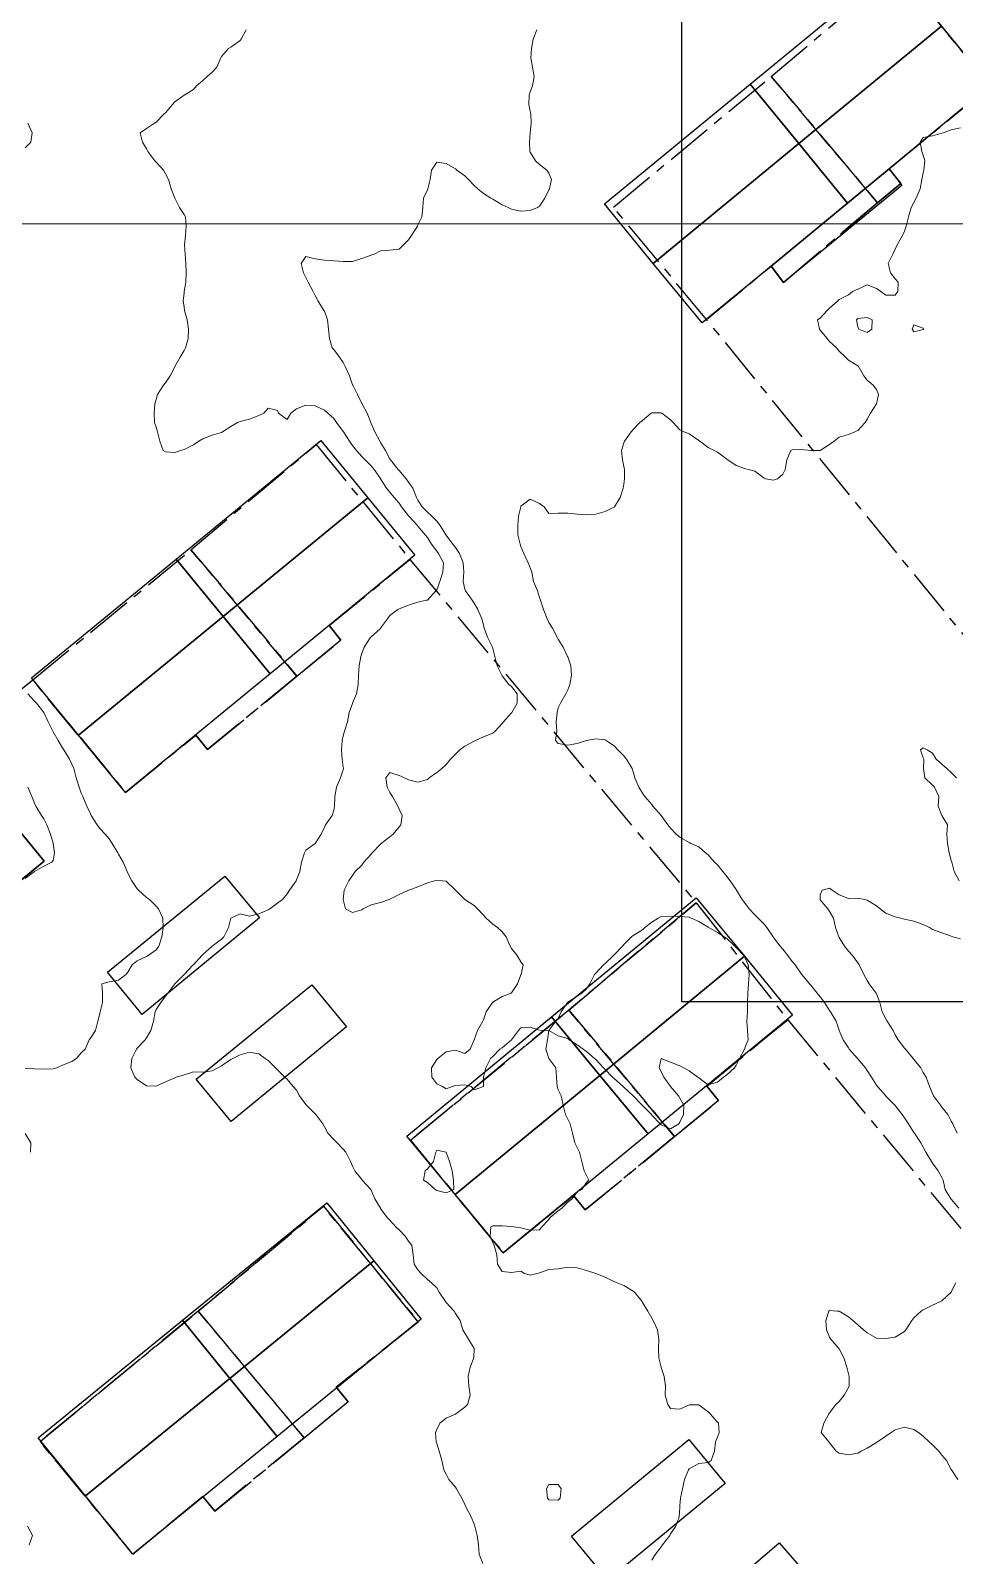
# Model space of a CAD drawing. Header units: centimetres. Extents: x 0 to 642158, y -847 to 649707.
# Drawn here: x 616796 to 616845.4, y 620716.2 to 620797.7 of the extents above; entities that cross this region are included whole.
import ezdxf

# ---------------------------------------------------------------- set-up
doc = ezdxf.new("R2010")
doc.units = ezdxf.units.CM
doc.header["$MEASUREMENT"] = 0
doc.linetypes.add('CENTERX2', pattern=[4, 2.5, -0.5, 0.5, -0.5])
doc.layers.add('MEV_grille', color=254, linetype='Continuous', lineweight=9)
doc.layers.add('WAL_topographie 0.5', color=253, linetype='Continuous', lineweight=20)
doc.layers.add('SPW_batiments', color=7, linetype='Continuous')
doc.layers.add('SPW_parcellaire cadastral', color=7, linetype='CENTERX2', lineweight=25, true_color=0xff0542)
picture_1 = doc.add_image_def('image2.png', size_in_pixel=(6614, 11023))

# ---------------------------------------------------------------- blocks, each defined once
blk = doc.blocks.new('*U114')
at = {"layer": 'MEV_grille', "transparency": 33554687}
blk.add_lwpolyline([(-1338.461, 0), (1338.461, 0)], dxfattribs=at)
blk = doc.blocks.new('*U115')
at = {"layer": 'MEV_grille', "color": 0, "linetype": 'ByBlock', "lineweight": -2, "transparency": 16777216}
blk.add_blockref('*U114', (0, -1600), dxfattribs=at)

msp = doc.modelspace()

# ---------------------------------------------------------------- linework, layer by layer
at = {"layer": 'SPW_batiments'}
for points in [[(616844.725, 620797.949), (616837.103, 620791.671), (616834.498, 620794.849), (616842.116, 620801.125), (616844.725, 620797.949)], [(616847.334, 620794.776), (616841.936, 620790.323), (616839.711, 620788.488), (616837.103, 620791.671), (616844.725, 620797.949), (616847.334, 620794.776)], [(616837.103, 620791.671), (616829.323, 620785.262), (616826.718, 620788.44), (616834.498, 620794.849), (616837.103, 620791.671)], [(616839.711, 620788.488), (616835.624, 620785.117), (616831.935, 620782.074), (616829.323, 620785.262), (616837.103, 620791.671), (616839.711, 620788.488)], [(616842.601, 620789.425), (616836.285, 620784.242), (616835.624, 620785.117), (616839.711, 620788.488), (616841.936, 620790.323), (616842.601, 620789.425)], [(616814.066, 620772.728), (616806.332, 620766.384), (616803.819, 620769.445), (616811.553, 620775.789), (616814.066, 620772.728)], [(616816.587, 620769.655), (616808.854, 620763.313), (616806.332, 620766.384), (616814.066, 620772.728), (616816.587, 620769.655)], [(616806.332, 620766.384), (616798.6, 620760.042), (616796.088, 620763.103), (616803.819, 620769.445), (616806.332, 620766.384)], [(616808.854, 620763.313), (616801.122, 620756.971), (616798.6, 620760.042), (616806.332, 620766.384), (616808.854, 620763.313)], [(616796.772, 620753.303), (616789.189, 620747.083), (616786.64, 620750.18), (616794.231, 620756.41), (616796.772, 620753.303)], [(616808.272, 620750.272), (616802.007, 620745.104), (616800.157, 620747.371), (616806.422, 620752.505), (616808.272, 620750.272)], [(616834.193, 620748.213), (616826.464, 620741.847), (616823.888, 620744.973), (616831.622, 620751.341), (616834.193, 620748.213)], [(616836.773, 620745.075), (616829.043, 620738.718), (616826.464, 620741.847), (616834.193, 620748.213), (616836.773, 620745.075)], [(616812.923, 620744.439), (616806.758, 620739.389), (616804.89, 620741.654), (616811.073, 620746.689), (616812.923, 620744.439)], [(616826.464, 620741.847), (616818.734, 620735.48), (616816.158, 620738.606), (616823.888, 620744.973), (616826.464, 620741.847)], [(616829.043, 620738.718), (616821.308, 620732.356), (616818.734, 620735.48), (616826.464, 620741.847), (616829.043, 620738.718)], [(616814.398, 620731.924), (616806.691, 620725.646), (616804.158, 620728.755), (616811.874, 620735.039), (616814.398, 620731.924)], [(616816.925, 620728.806), (616809.226, 620722.537), (616806.691, 620725.646), (616814.398, 620731.924), (616816.925, 620728.806)], [(616806.691, 620725.646), (616798.976, 620719.363), (616796.443, 620722.471), (616804.158, 620728.755), (616806.691, 620725.646)], [(616809.226, 620722.537), (616801.51, 620716.254), (616798.976, 620719.363), (616806.691, 620725.646), (616809.226, 620722.537)], [(616833.16, 620720.025), (616826.893, 620714.857), (616824.96, 620717.207), (616831.225, 620722.375), (616833.16, 620720.025)], [(616838.06, 620714.543), (616831.777, 620709.158), (616829.777, 620711.475), (616836.06, 620716.858), (616838.06, 620714.543)]]:
    msp.add_lwpolyline(points, dxfattribs=at)
at = {"layer": 'SPW_parcellaire cadastral'}
for points in [[(616847.389, 620763.587), (616832.167, 620782.265), (616835.621, 620785.114), (616836.285, 620784.241), (616841.306, 620788.507), (616842.554, 620789.536), (616841.936, 620790.322), (616847.332, 620794.774), (616842.299, 620800.893)], [(616841.306, 620788.507), (616835.63, 620795.256), (616842.299, 620800.893), (616847.332, 620794.774), (616841.936, 620790.322), (616842.554, 620789.536), (616841.306, 620788.507)], [(616841.306, 620788.507), (616836.285, 620784.241), (616835.621, 620785.114), (616832.167, 620782.265), (616827.194, 620788.274), (616835.63, 620795.256), (616841.306, 620788.507)], [(616810.277, 620763.187), (616804.619, 620769.952), (616811.303, 620775.571), (616816.32, 620769.438), (616811.997, 620765.892), (616812.632, 620765.119), (616810.277, 620763.187)], [(616810.277, 620763.187), (616805.506, 620759.273), (616804.871, 620760.046), (616801.122, 620756.97), (616796.164, 620762.992), (616804.619, 620769.952), (616810.277, 620763.187)], [(616792.45, 620749.757), (616796.772, 620753.302), (616791.755, 620759.436), (616796.164, 620762.992), (616801.122, 620756.97), (616804.871, 620760.046), (616805.506, 620759.273), (616810.277, 620763.187), (616812.632, 620765.119), (616811.997, 620765.892), (616816.32, 620769.438), (616831.619, 620751.075)], [(616785.005, 620753.896), (616791.755, 620759.436), (616796.772, 620753.302), (616792.45, 620749.757), (616793.084, 620748.983), (616790.729, 620747.052), (616785.005, 620753.896)], [(616831.619, 620751.075), (616824.806, 620745.337), (616816.351, 620738.378), (616821.308, 620732.356), (616825.058, 620735.432), (616825.692, 620734.658), (616830.464, 620738.573), (616832.818, 620740.504), (616832.184, 620741.277), (616836.507, 620744.823), (616860.977, 620715.277)], [(616831.619, 620751.075), (616836.507, 620744.823), (616832.184, 620741.277), (616832.818, 620740.504), (616830.464, 620738.573), (616824.806, 620745.337), (616831.619, 620751.075)], [(616830.464, 620738.573), (616825.692, 620734.658), (616825.058, 620735.432), (616821.308, 620732.356), (616816.351, 620738.378), (616824.806, 620745.337), (616830.464, 620738.573)], [(616810.666, 620722.471), (616813.02, 620724.402), (616812.386, 620725.175), (616816.766, 620728.675), (616811.692, 620734.854), (616805.008, 620729.235), (616796.553, 620722.276), (616801.51, 620716.253), (616805.26, 620719.33), (616805.894, 620718.556), (616810.666, 620722.471)], [(616810.666, 620722.471), (616805.008, 620729.235), (616811.692, 620734.854), (616816.766, 620728.675), (616812.386, 620725.175), (616813.02, 620724.402), (616810.666, 620722.471)], [(616810.666, 620722.471), (616805.894, 620718.556), (616805.26, 620719.33), (616801.51, 620716.253), (616796.553, 620722.276), (616805.008, 620729.235), (616810.666, 620722.471)]]:
    msp.add_lwpolyline(points, dxfattribs=at)
at = {"layer": 'WAL_topographie 0.5'}
for points in [[(616807.561, 620797.75), (616807.298, 620797.25), (616807.25, 620797.17), (616806.75, 620796.817), (616806.617, 620796.75), (616806.25, 620796.327), (616806.217, 620796.25), (616806, 620795.75), (616805.75, 620795.482), (616805.479, 620795.25), (616805.25, 620795.046), (616804.917, 620794.75), (616804.75, 620794.559), (616804.25, 620794.25), (616804.25, 620794.25), (616803.75, 620793.893), (616803.629, 620793.75), (616803.25, 620793.319), (616803.187, 620793.25), (616802.75, 620792.813), (616802.667, 620792.75), (616802.25, 620792.48), (616801.91, 620792.25), (616802.031, 620791.75), (616802.25, 620791.393), (616802.312, 620791.25), (616802.691, 620790.75), (616802.75, 620790.675), (616803.157, 620790.25), (616803.25, 620790.047), (616803.417, 620789.75), (616803.565, 620789.25), (616803.75, 620788.75), (616803.75, 620788.75), (616804, 620788.25), (616804.25, 620787.879), (616804.317, 620787.75), (616804.362, 620787.25), (616804.326, 620786.75), (616804.27, 620786.25), (616804.3, 620785.75), (616804.346, 620785.25), (616804.361, 620784.75), (616804.342, 620784.25), (616804.256, 620783.75), (616804.25, 620783.694), (616804.193, 620783.25), (616804.25, 620782.942), (616804.279, 620782.75), (616804.414, 620782.25), (616804.492, 620781.75), (616804.473, 620781.25), (616804.332, 620780.75), (616804.25, 620780.603), (616804.039, 620780.25), (616803.757, 620779.75), (616803.75, 620779.736), (616803.5, 620779.25), (616803.25, 620778.867), (616803.157, 620778.75), (616802.833, 620778.25), (616802.75, 620777.984), (616802.693, 620777.75), (616802.645, 620777.25), (616802.662, 620776.75), (616802.75, 620776.5), (616802.825, 620776.25), (616802.955, 620775.75), (616803.125, 620775.25), (616803.25, 620775.184), (616803.75, 620775.147), (616804.083, 620775.25), (616804.25, 620775.307), (616804.75, 620775.556), (616805.042, 620775.75), (616805.25, 620775.886), (616805.75, 620776.071), (616806.25, 620776.222), (616806.297, 620776.25), (616806.75, 620776.54), (616807.112, 620776.75), (616807.25, 620776.812), (616807.75, 620776.938), (616808.25, 620777.131), (616808.52, 620777.25), (616808.75, 620777.524), (616809.25, 620777.393), (616809.303, 620777.25), (616809.75, 620776.923), (616809.957, 620777.25), (616810.25, 620777.481), (616810.75, 620777.685), (616811.25, 620777.648), (616811.75, 620777.414), (616811.933, 620777.25), (616812.25, 620776.969), (616812.388, 620776.75), (616812.75, 620776.274), (616812.764, 620776.25), (616813.096, 620775.75), (616813.25, 620775.519), (616813.46, 620775.25), (616813.75, 620774.935), (616813.925, 620774.75), (616814.25, 620774.445), (616814.402, 620774.25), (616814.75, 620773.758), (616814.755, 620773.75), (616815.061, 620773.25), (616815.25, 620773.032), (616815.473, 620772.75), (616815.75, 620772.45), (616815.875, 620772.25), (616816.25, 620771.756), (616816.254, 620771.75), (616816.717, 620771.25), (616816.75, 620771.213), (616817.138, 620770.75), (616817.25, 620770.604), (616817.465, 620770.25), (616817.75, 620769.867), (616817.839, 620769.75), (616818.111, 620769.25), (616818.08, 620768.75), (616817.919, 620768.25), (616817.75, 620767.806), (616817.708, 620767.75), (616817.25, 620767.26), (616817.202, 620767.25), (616816.75, 620767.143), (616816.25, 620766.984), (616815.75, 620766.797), (616815.68, 620766.75), (616815.25, 620766.435), (616815.112, 620766.25), (616814.754, 620765.75), (616814.75, 620765.745), (616814.25, 620765.303), (616814.188, 620765.25), (616813.881, 620764.75), (616813.75, 620764.405), (616813.698, 620764.25), (616813.615, 620763.75), (616813.578, 620763.25), (616813.553, 620762.75), (616813.459, 620762.25), (616813.258, 620761.75), (616813.25, 620761.723), (616813.071, 620761.25), (616812.98, 620760.75), (616812.815, 620760.25), (616812.75, 620759.994), (616812.699, 620759.75), (616812.662, 620759.25), (616812.699, 620758.75), (616812.75, 620758.327), (616812.765, 620758.25), (616812.75, 620758.191), (616812.603, 620757.75), (616812.39, 620757.25), (616812.302, 620756.75), (616812.286, 620756.25), (616812.25, 620756.028), (616812.157, 620755.75), (616811.806, 620755.25), (616811.75, 620755.117), (616811.567, 620754.75), (616811.25, 620754.25), (616811.25, 620754.25), (616810.75, 620753.897), (616810.686, 620753.75), (616810.517, 620753.25), (616810.428, 620752.75), (616810.25, 620752.306), (616810.231, 620752.25), (616809.875, 620751.75), (616809.75, 620751.563), (616809.514, 620751.25), (616809.25, 620751.047), (616808.839, 620750.75), (616808.75, 620750.707), (616808.25, 620750.493), (616807.75, 620750.358), (616807.25, 620750.492), (616806.75, 620750.25), (616806.75, 620750.25), (616806.631, 620749.75), (616806.367, 620749.25), (616806.25, 620749.134), (616805.75, 620748.75), (616805.75, 620748.75), (616805.25, 620748.306), (616805.201, 620748.25), (616804.75, 620747.766), (616804.739, 620747.75), (616804.25, 620747.25), (616804.25, 620747.25), (616803.75, 620746.75), (616803.75, 620746.75), (616803.386, 620746.25), (616803.25, 620746.088), (616803.002, 620745.75), (616802.75, 620745.364), (616802.698, 620745.25), (616802.616, 620744.75), (616802.481, 620744.25), (616802.25, 620743.853), (616802.178, 620743.75), (616801.75, 620743.306), (616801.707, 620743.25), (616801.463, 620742.75), (616801.399, 620742.25), (616801.62, 620741.75), (616801.75, 620741.62), (616802.25, 620741.281), (616802.75, 620741.266), (616803.25, 620741.5), (616803.75, 620741.708), (616803.821, 620741.75), (616804.25, 620741.875), (616804.75, 620742.036), (616805.25, 620742.014), (616805.75, 620742.083), (616806.057, 620742.25), (616806.25, 620742.354), (616806.75, 620742.699), (616806.856, 620742.75), (616807.25, 620742.941), (616807.75, 620743.089), (616808.25, 620743), (616808.58, 620742.75), (616808.75, 620742.649), (616809.144, 620742.25), (616809.25, 620742.153), (616809.637, 620741.75), (616809.75, 620741.637), (616810.088, 620741.25), (616810.25, 620741.052), (616810.415, 620740.75), (616810.75, 620740.295), (616810.783, 620740.25), (616811.25, 620739.786), (616811.287, 620739.75), (616811.656, 620739.25), (616811.75, 620739.098), (616811.926, 620738.75), (616812.25, 620738.415), (616812.429, 620738.25), (616812.75, 620737.91), (616812.887, 620737.75), (616813.145, 620737.25), (616813.25, 620736.996), (616813.37, 620736.75), (616813.75, 620736.272), (616813.772, 620736.25), (616814.221, 620735.75), (616814.25, 620735.706), (616814.447, 620735.25), (616814.74, 620734.75), (616814.75, 620734.734), (616815.11, 620734.25), (616815.25, 620734.103), (616815.574, 620733.75), (616815.75, 620733.589), (616816.065, 620733.25), (616816.25, 620732.982), (616816.42, 620732.75), (616816.5, 620732.25), (616816.546, 620731.75), (616816.75, 620731.46), (616816.925, 620731.25), (616817.25, 620730.93), (616817.474, 620730.75), (616817.75, 620730.49), (616817.886, 620730.25), (616818.214, 620729.75), (616818.25, 620729.712), (616818.679, 620729.25), (616818.75, 620729.123), (616818.997, 620728.75), (616819.154, 620728.25), (616819.25, 620728.061), (616819.442, 620727.75), (616819.75, 620727.25), (616819.75, 620727.25), (616819.75, 620727.249), (616819.74, 620726.75), (616819.541, 620726.25), (616819.439, 620725.75), (616819.468, 620725.25), (616819.546, 620724.75), (616819.393, 620724.25), (616819.25, 620724.111), (616818.769, 620723.75), (616818.75, 620723.741), (616818.25, 620723.517), (616817.921, 620723.25), (616817.75, 620722.917), (616817.689, 620722.75), (616817.725, 620722.25), (616817.75, 620722.171), (616817.879, 620721.75), (616818.016, 620721.25), (616818.138, 620720.75), (616818.25, 620720.533), (616818.402, 620720.25), (616818.75, 620719.826), (616818.811, 620719.75), (616819.095, 620719.25), (616819.25, 620718.896), (616819.324, 620718.75), (616819.583, 620718.25), (616819.75, 620717.85), (616819.788, 620717.75), (616819.92, 620717.25), (616819.991, 620716.75), (616820.024, 620716.25), (616820.215, 620715.75)], [(616823.103, 620797.75), (616822.903, 620797.25), (616822.814, 620796.75), (616822.788, 620796.25), (616822.861, 620795.75), (616822.954, 620795.25), (616822.875, 620794.75), (616822.75, 620794.425), (616822.699, 620794.25), (616822.675, 620793.75), (616822.75, 620793.4), (616822.787, 620793.25), (616822.807, 620792.75), (616822.75, 620792.25), (616822.75, 620792.25), (616822.706, 620791.75), (616822.728, 620791.25), (616822.75, 620791.202), (616823.038, 620790.75), (616823.25, 620790.544), (616823.635, 620790.25), (616823.75, 620790.083), (616823.878, 620789.75), (616823.77, 620789.25), (616823.75, 620789.197), (616823.52, 620788.75), (616823.25, 620788.315), (616823.135, 620788.25), (616822.75, 620788.083), (616822.25, 620788.058), (616821.75, 620788.158), (616821.567, 620788.25), (616821.25, 620788.392), (616820.75, 620788.687), (616820.646, 620788.75), (616820.25, 620789), (616819.941, 620789.25), (616819.75, 620789.431), (616819.447, 620789.75), (616819.25, 620789.935), (616818.825, 620790.25), (616818.75, 620790.309), (616818.25, 620790.596), (616817.75, 620790.679), (616817.477, 620790.25), (616817.393, 620789.75), (616817.275, 620789.25), (616817.25, 620789.194), (616817.04, 620788.75), (616817.012, 620788.25), (616816.957, 620787.75), (616816.75, 620787.321), (616816.718, 620787.25), (616816.405, 620786.75), (616816.25, 620786.513), (616815.972, 620786.25), (616815.75, 620786.028), (616815.25, 620785.967), (616814.75, 620785.937), (616814.404, 620785.75), (616814.25, 620785.696), (616813.75, 620785.519), (616813.25, 620785.367), (616812.75, 620785.369), (616812.25, 620785.393), (616811.75, 620785.426), (616811.25, 620785.5), (616810.75, 620785.636), (616810.5, 620785.25), (616810.639, 620784.75), (616810.75, 620784.5), (616810.888, 620784.25), (616811.151, 620783.75), (616811.25, 620783.55), (616811.412, 620783.25), (616811.727, 620782.75), (616811.75, 620782.698), (616811.909, 620782.25), (616811.969, 620781.75), (616812.015, 620781.25), (616812.162, 620780.75), (616812.25, 620780.65), (616812.553, 620780.25), (616812.75, 620779.967), (616812.86, 620779.75), (616813.093, 620779.25), (616813.25, 620778.774), (616813.26, 620778.75), (616813.514, 620778.25), (616813.75, 620777.774), (616813.764, 620777.75), (616814.028, 620777.25), (616814.232, 620776.75), (616814.25, 620776.704), (616814.449, 620776.25), (616814.707, 620775.75), (616814.75, 620775.682), (616815.012, 620775.25), (616815.25, 620774.805), (616815.286, 620774.75), (616815.699, 620774.25), (616815.75, 620774.186), (616816.12, 620773.75), (616816.25, 620773.56), (616816.467, 620773.25), (616816.678, 620772.75), (616816.75, 620772.602), (616816.971, 620772.25), (616817.25, 620771.958), (616817.487, 620771.75), (616817.75, 620771.482), (616817.935, 620771.25), (616818.231, 620770.75), (616818.25, 620770.723), (616818.617, 620770.25), (616818.75, 620770.071), (616818.973, 620769.75), (616819.158, 620769.25), (616819.2, 620768.75), (616819.159, 620768.25), (616819.25, 620767.852), (616819.289, 620767.75), (616819.653, 620767.25), (616819.75, 620767.089), (616819.943, 620766.75), (616820.168, 620766.25), (616820.25, 620765.933), (616820.291, 620765.75), (616820.477, 620765.25), (616820.732, 620764.75), (616820.75, 620764.679), (616820.853, 620764.25), (616820.989, 620763.75), (616821.224, 620763.25), (616821.25, 620763.202), (616821.612, 620762.75), (616821.75, 620762.633), (616822.048, 620762.25), (616822.048, 620761.75), (616821.76, 620761.25), (616821.75, 620761.24), (616821.317, 620760.75), (616821.25, 620760.654), (616820.869, 620760.25), (616820.75, 620760.149), (616820.25, 620759.941), (616819.826, 620759.75), (616819.75, 620759.72), (616819.25, 620759.452), (616818.983, 620759.25), (616818.75, 620759.017), (616818.483, 620758.75), (616818.25, 620758.472), (616818.021, 620758.25), (616817.75, 620758.043), (616817.341, 620757.75), (616817.25, 620757.672), (616816.75, 620757.523), (616816.25, 620757.655), (616816.036, 620757.75), (616815.75, 620757.886), (616815.25, 620758.04), (616815.039, 620757.75), (616815.103, 620757.25), (616815.25, 620756.969), (616815.384, 620756.75), (616815.675, 620756.25), (616815.75, 620756.079), (616815.905, 620755.75), (616815.829, 620755.25), (616815.75, 620755.132), (616815.419, 620754.75), (616815.25, 620754.596), (616814.788, 620754.25), (616814.75, 620754.208), (616814.305, 620753.75), (616814.25, 620753.678), (616813.86, 620753.25), (616813.75, 620753.094), (616813.388, 620752.75), (616813.25, 620752.536), (616813.056, 620752.25), (616812.804, 620751.75), (616812.75, 620751.25), (616812.875, 620750.75), (616813.25, 620750.558), (616813.75, 620750.692), (616813.825, 620750.75), (616814.25, 620750.966), (616814.75, 620751.09), (616815.215, 620751.25), (616815.25, 620751.265), (616815.75, 620751.524), (616816.25, 620751.744), (616816.264, 620751.75), (616816.75, 620751.931), (616817.25, 620752.137), (616817.636, 620752.25), (616817.75, 620752.274), (616818.062, 620752.25), (616818.25, 620752.223), (616818.75, 620751.75), (616818.75, 620751.75), (616819.25, 620751.257), (616819.26, 620751.25), (616819.75, 620750.934), (616819.931, 620750.75), (616820.25, 620750.414), (616820.397, 620750.25), (616820.75, 620749.924), (616821.004, 620749.75), (616821.25, 620749.515), (616821.471, 620749.25), (616821.669, 620748.75), (616821.75, 620748.628), (616822.054, 620748.25), (616822.25, 620747.927), (616822.362, 620747.75), (616822.265, 620747.25), (616822.25, 620747.221), (616822.064, 620746.75), (616821.75, 620746.268), (616821.722, 620746.25), (616821.25, 620746.073), (616820.75, 620745.763), (616820.738, 620745.75), (616820.401, 620745.25), (616820.25, 620744.818), (616820.209, 620744.75), (616819.936, 620744.25), (616819.75, 620743.75), (616819.75, 620743.75), (616819.531, 620743.25), (616819.25, 620743.025), (616818.75, 620743.189), (616818.25, 620743.104), (616817.803, 620742.75), (616817.75, 620742.694), (616817.479, 620742.25), (616817.485, 620741.75), (616817.75, 620741.393), (616818.068, 620741.25), (616818.25, 620741.132), (616818.583, 620741.25), (616818.75, 620741.303), (616819.25, 620741.35), (616819.583, 620741.25), (616819.75, 620741.083), (616820.25, 620741.25), (616820.25, 620741.75), (616820.25, 620741.75), (616820.369, 620742.25), (616820.631, 620742.75), (616820.75, 620742.854), (616821.13, 620743.25), (616821.25, 620743.318), (616821.75, 620743.75), (616821.75, 620743.75), (616822.13, 620744.25), (616822.25, 620744.391), (616822.75, 620744.429), (616823.25, 620744.269), (616823.75, 620744.25), (616824.111, 620744.75), (616824.25, 620744.889), (616824.405, 620745.25), (616824.738, 620745.75), (616824.75, 620745.762), (616825.25, 620746.076), (616825.509, 620746.25), (616825.75, 620746.483), (616825.928, 620746.75), (616826.175, 620747.25), (616826.25, 620747.317), (616826.656, 620747.75), (616826.75, 620747.827), (616827.19, 620748.25), (616827.25, 620748.315), (616827.679, 620748.75), (616827.75, 620748.838), (616828.155, 620749.25), (616828.25, 620749.323), (616828.75, 620749.621), (616828.871, 620749.75), (616829.25, 620750.033), (616829.59, 620750.25), (616829.75, 620750.335), (616830.25, 620750.367), (616830.75, 620750.338), (616831.25, 620750.31), (616831.357, 620750.25), (616831.75, 620750.073), (616832.25, 620749.778), (616832.285, 620749.75), (616832.75, 620749.495), (616833.121, 620749.25), (616833.25, 620749.172), (616833.687, 620748.75), (616833.75, 620748.691), (616834.163, 620748.25), (616834.25, 620748.083), (616834.397, 620747.75), (616834.441, 620747.25), (616834.417, 620746.75), (616834.382, 620746.25), (616834.367, 620745.75), (616834.354, 620745.25), (616834.322, 620744.75), (616834.355, 620744.25), (616834.4, 620743.75), (616834.25, 620743.417), (616834.202, 620743.25), (616833.94, 620742.75), (616833.75, 620742.387), (616833.662, 620742.25), (616833.25, 620741.872), (616833.07, 620741.75), (616832.75, 620741.492), (616832.25, 620741.344), (616831.75, 620741.712), (616831.7, 620741.75), (616831.25, 620742.096), (616830.964, 620742.25), (616830.75, 620742.35), (616830.25, 620742.55), (616829.75, 620742.75), (616829.639, 620742.25), (616829.75, 620742.05), (616829.886, 620741.75), (616830.25, 620741.25), (616830.25, 620741.25), (616830.667, 620740.75), (616830.75, 620740.625), (616830.964, 620740.25), (616830.932, 620739.75), (616830.75, 620739.35), (616830.692, 620739.25), (616830.25, 620738.983), (616829.75, 620739.196), (616829.693, 620739.25), (616829.25, 620739.72), (616829.222, 620739.75), (616828.75, 620740.236), (616828.734, 620740.25), (616828.25, 620740.75), (616828.25, 620740.75), (616827.75, 620741.217), (616827.708, 620741.25), (616827.25, 620741.657), (616827.146, 620741.75), (616826.75, 620742.163), (616826.667, 620742.25), (616826.25, 620742.704), (616826.191, 620742.75), (616825.75, 620743.125), (616825.571, 620743.25), (616825.25, 620743.487), (616824.833, 620743.75), (616824.75, 620743.817), (616824.25, 620743.964), (616823.75, 620744.249), (616823.667, 620743.75), (616823.583, 620743.25), (616823.75, 620742.75), (616823.75, 620742.75), (616824.125, 620742.25), (616824.15, 620741.75), (616824.179, 620741.25), (616824.25, 620741.083), (616824.393, 620740.75), (616824.5, 620740.25), (616824.625, 620739.75), (616824.75, 620739.5), (616824.875, 620739.25), (616825, 620738.75), (616825.125, 620738.25), (616825.25, 620738), (616825.375, 620737.75), (616825.5, 620737.25), (616825.625, 620736.75), (616825.75, 620736.5), (616825.875, 620736.25), (616825.75, 620736.125), (616825.5, 620735.75), (616825.25, 620735.63), (616824.993, 620735.25), (616824.75, 620735.077), (616824.429, 620734.75), (616824.25, 620734.608), (616823.814, 620734.25), (616823.75, 620734.137), (616823.363, 620733.75), (616823.25, 620733.583), (616822.75, 620733.571), (616822.25, 620733.7), (616821.875, 620733.75), (616821.75, 620733.764), (616821.25, 620733.806), (616820.75, 620733.798), (616820.65, 620733.75), (616820.609, 620733.25), (616820.75, 620732.906), (616820.824, 620732.75), (616820.968, 620732.25), (616821.007, 620731.75), (616821.25, 620731.359), (616821.75, 620731.309), (616822.25, 620731.375), (616822.45, 620731.25), (616822.75, 620731.171), (616823.125, 620731.25), (616823.25, 620731.296), (616823.75, 620731.464), (616824.25, 620731.507), (616824.75, 620731.588), (616825.25, 620731.562), (616825.75, 620731.409), (616826.25, 620731.25), (616826.25, 620731.25), (616826.75, 620731.058), (616827.25, 620730.806), (616827.393, 620730.75), (616827.75, 620730.616), (616828.25, 620730.315), (616828.323, 620730.25), (616828.726, 620729.75), (616828.75, 620729.704), (616829.028, 620729.25), (616829.25, 620728.869), (616829.316, 620728.75), (616829.556, 620728.25), (616829.618, 620727.75), (616829.608, 620727.25), (616829.624, 620726.75), (616829.744, 620726.25), (616829.75, 620726.232), (616829.903, 620725.75), (616829.969, 620725.25), (616829.962, 620724.75), (616830.103, 620724.25), (616830.25, 620724.029), (616830.75, 620723.996), (616831.25, 620724.234), (616831.75, 620724.227), (616832.25, 620723.863), (616832.373, 620723.75), (616832.75, 620723.313), (616832.804, 620723.25), (616832.843, 620722.75), (616832.75, 620722.5), (616832.642, 620722.25), (616832.595, 620721.75), (616832.426, 620721.25), (616832.25, 620721.154), (616831.75, 620721.096), (616831.25, 620720.815), (616831.2, 620720.75), (616831, 620720.25), (616830.878, 620719.75), (616830.78, 620719.25), (616830.75, 620718.85), (616830.74, 620718.75), (616830.703, 620718.25), (616830.537, 620717.75), (616830.25, 620717.328), (616830.2, 620717.25), (616829.814, 620716.75), (616829.75, 620716.639), (616829.436, 620716.25), (616829.25, 620715.928)], [(616795.891, 620792.75), (616796.128, 620792.25), (616796.065, 620791.75), (616795.75, 620791.432)], [(616845.75, 620792.5), (616845.25, 620792.407), (616844.827, 620792.25), (616844.75, 620792.22), (616844.25, 620792.075), (616843.75, 620792), (616843.588, 620791.75), (616843.684, 620791.25), (616843.75, 620791.039), (616843.828, 620790.75), (616843.791, 620790.25), (616843.75, 620790.104), (616843.678, 620789.75), (616843.582, 620789.25), (616843.375, 620788.75), (616843.25, 620788.523), (616843.114, 620788.25), (616842.957, 620787.75), (616842.846, 620787.25), (616842.75, 620786.991), (616842.638, 620786.75), (616842.365, 620786.25), (616842.25, 620786.03), (616842.123, 620785.75), (616841.875, 620785.25), (616842, 620784.75), (616842.25, 620784.442), (616842.41, 620784.25), (616842.399, 620783.75), (616842.25, 620783.567), (616841.75, 620783.569), (616841.492, 620783.75), (616841.25, 620783.91), (616840.75, 620784.106), (616840.25, 620783.888), (616839.967, 620783.75), (616839.75, 620783.583), (616839.25, 620783.323), (616839.168, 620783.25), (616838.75, 620782.867), (616838.62, 620782.75), (616838.25, 620782.325), (616838.104, 620782.25), (616838.2, 620781.75), (616838.25, 620781.692), (616838.609, 620781.25), (616838.75, 620781.089), (616839.115, 620780.75), (616839.25, 620780.575), (616839.592, 620780.25), (616839.75, 620780.092), (616840.25, 620779.786), (616840.286, 620779.75), (616840.577, 620779.25), (616840.75, 620779.025), (616841.073, 620778.75), (616841.25, 620778.519), (616841.356, 620778.25), (616841.25, 620777.75), (616841.25, 620777.75), (616840.929, 620777.25), (616840.75, 620776.933), (616840.651, 620776.75), (616840.25, 620776.322), (616840.091, 620776.25), (616839.75, 620776.106), (616839.25, 620775.964), (616838.985, 620775.75), (616838.75, 620775.576), (616838.25, 620775.25), (616838.25, 620775.25), (616838.249, 620775.25), (616837.75, 620775.258), (616837.25, 620775.317), (616836.75, 620775.3), (616836.679, 620775.25), (616836.464, 620774.75), (616836.379, 620774.25), (616836.25, 620773.985), (616835.964, 620773.75), (616835.75, 620773.664), (616835.321, 620773.75), (616835.25, 620773.786), (616834.75, 620774.156), (616834.417, 620774.25), (616834.25, 620774.283), (616833.75, 620774.452), (616833.303, 620774.75), (616833.25, 620774.786), (616832.75, 620775.171), (616832.583, 620775.25), (616832.25, 620775.423), (616831.814, 620775.75), (616831.75, 620775.795), (616831.25, 620776.152), (616830.95, 620776.25), (616830.75, 620776.359), (616830.386, 620776.75), (616830.25, 620776.904), (616829.788, 620777.25), (616829.75, 620777.267), (616829.25, 620777.265), (616829.208, 620777.25), (616828.75, 620776.857), (616828.6, 620776.75), (616828.25, 620776.381), (616828.146, 620776.25), (616827.782, 620775.75), (616827.75, 620775.673), (616827.63, 620775.25), (616827.672, 620774.75), (616827.75, 620774.4), (616827.787, 620774.25), (616827.788, 620773.75), (616827.75, 620773.45), (616827.713, 620773.25), (616827.546, 620772.75), (616827.25, 620772.25), (616827.25, 620772.25), (616826.75, 620771.991), (616826.25, 620771.847), (616825.75, 620771.817), (616825.25, 620771.85), (616824.75, 620771.906), (616824.25, 620771.904), (616823.75, 620771.893), (616823.487, 620772.25), (616823.25, 620772.43), (616822.75, 620772.65), (616822.25, 620772.274), (616822.239, 620772.25), (616822.125, 620771.75), (616822.087, 620771.25), (616822.085, 620770.75), (616822.203, 620770.25), (616822.25, 620770.128), (616822.413, 620769.75), (616822.645, 620769.25), (616822.75, 620768.979), (616822.827, 620768.75), (616822.931, 620768.25), (616823.128, 620767.75), (616823.25, 620767.404), (616823.301, 620767.25), (616823.459, 620766.75), (616823.65, 620766.25), (616823.75, 620766.069), (616823.93, 620765.75), (616824.207, 620765.25), (616824.25, 620765.177), (616824.5, 620764.75), (616824.739, 620764.25), (616824.75, 620764.22), (616824.917, 620763.75), (616824.958, 620763.25), (616824.872, 620762.75), (616824.75, 620762.458), (616824.653, 620762.25), (616824.362, 620761.75), (616824.25, 620761.49), (616824.192, 620761.25), (616824.14, 620760.75), (616824.169, 620760.25), (616824.102, 620759.75), (616824.25, 620759.583), (616824.75, 620759.511), (616825.25, 620759.592), (616825.75, 620759.75), (616825.75, 620759.75), (616826.25, 620759.849), (616826.75, 620759.78), (616826.804, 620759.75), (616827.25, 620759.444), (616827.434, 620759.25), (616827.75, 620758.934), (616827.894, 620758.75), (616828.194, 620758.25), (616828.25, 620758.083), (616828.342, 620757.75), (616828.55, 620757.25), (616828.75, 620756.93), (616828.877, 620756.75), (616829.25, 620756.323), (616829.308, 620756.25), (616829.742, 620755.75), (616829.75, 620755.742), (616830.101, 620755.25), (616830.25, 620755.071), (616830.542, 620754.75), (616830.75, 620754.59), (616831.25, 620754.302), (616831.329, 620754.25), (616831.75, 620754.063), (616832.119, 620753.75), (616832.25, 620753.641), (616832.602, 620753.25), (616832.75, 620753.098), (616833.041, 620752.75), (616833.25, 620752.487), (616833.436, 620752.25), (616833.75, 620751.794), (616833.778, 620751.75), (616834.08, 620751.25), (616834.25, 620751.017), (616834.454, 620750.75), (616834.75, 620750.437), (616834.936, 620750.25), (616835.25, 620749.925), (616835.389, 620749.75), (616835.729, 620749.25), (616835.75, 620749.222), (616836.111, 620748.75), (616836.25, 620748.587), (616836.518, 620748.25), (616836.75, 620747.937), (616836.899, 620747.75), (616837.25, 620747.257), (616837.256, 620747.25), (616837.678, 620746.75), (616837.75, 620746.666), (616838.088, 620746.25), (616838.25, 620746.039), (616838.468, 620745.75), (616838.75, 620745.309), (616838.799, 620745.25), (616839.106, 620744.75), (616839.25, 620744.273), (616839.263, 620744.25), (616839.466, 620743.75), (616839.75, 620743.319), (616839.79, 620743.25), (616840.237, 620742.75), (616840.25, 620742.737), (616840.667, 620742.25), (616840.75, 620742.108), (616840.978, 620741.75), (616841.25, 620741.329), (616841.307, 620741.25), (616841.744, 620740.75), (616841.75, 620740.745), (616842.231, 620740.25), (616842.25, 620740.233), (616842.619, 620739.75), (616842.75, 620739.57), (616842.955, 620739.25), (616843.25, 620738.797), (616843.28, 620738.75), (616843.615, 620738.25), (616843.75, 620738.016), (616843.894, 620737.75), (616844.185, 620737.25), (616844.25, 620737.162), (616844.546, 620736.75), (616844.75, 620736.383), (616844.818, 620736.25), (616844.918, 620735.75), (616845.223, 620735.25), (616845.25, 620735.23), (616845.662, 620734.75)], [(616841, 620781.75), (616840.75, 620781.568), (616840.306, 620781.75), (616840.25, 620781.875), (616840.179, 620782.25), (616840.25, 620782.318), (616840.75, 620782.369), (616841.013, 620782.25), (616841, 620781.75)], [(616843.768, 620781.75), (616843.75, 620781.728), (616843.25, 620781.598), (616843.158, 620781.75), (616843.25, 620781.983), (616843.75, 620781.792), (616843.768, 620781.75)], [(616795.906, 620762.25), (616796.25, 620761.856), (616796.358, 620761.75), (616796.75, 620761.255), (616796.754, 620761.25), (616796.991, 620760.75), (616797.232, 620760.25), (616797.25, 620760.22), (616797.513, 620759.75), (616797.75, 620759.365), (616797.827, 620759.25), (616798.135, 620758.75), (616798.25, 620758.49), (616798.357, 620758.25), (616798.481, 620757.75), (616798.638, 620757.25), (616798.75, 620756.936), (616798.831, 620756.75), (616799.045, 620756.25), (616799.25, 620755.827), (616799.293, 620755.75), (616799.599, 620755.25), (616799.75, 620755.054), (616800.025, 620754.75), (616800.25, 620754.494), (616800.407, 620754.25), (616800.705, 620753.75), (616800.75, 620753.675), (616800.997, 620753.25), (616801.204, 620752.75), (616801.25, 620752.654), (616801.457, 620752.25), (616801.75, 620751.822), (616801.822, 620751.75), (616802.25, 620751.367), (616802.398, 620751.25), (616802.75, 620750.898), (616802.876, 620750.75), (616803.112, 620750.25), (616803.132, 620749.75), (616803.062, 620749.25), (616802.899, 620748.75), (616802.75, 620748.554), (616802.323, 620748.25), (616802.25, 620748.208), (616801.75, 620747.974), (616801.467, 620747.75), (616801.25, 620747.373), (616801.129, 620747.25), (616800.75, 620746.941), (616800.25, 620746.857), (616799.85, 620746.75), (616799.893, 620746.25), (616799.889, 620745.75), (616799.765, 620745.25), (616799.75, 620745.162), (616799.642, 620744.75), (616799.512, 620744.25), (616799.25, 620743.846), (616799.169, 620743.75), (616798.955, 620743.25), (616798.75, 620743.045), (616798.505, 620742.75), (616798.25, 620742.583), (616797.75, 620742.385), (616797.456, 620742.25), (616797.25, 620742.198), (616796.75, 620742.172), (616796.25, 620742.198), (616795.75, 620742.215)], [(616845.528, 620757.75), (616845.25, 620758.05), (616845.006, 620758.25), (616844.75, 620758.489), (616844.447, 620758.75), (616844.25, 620759.076), (616843.964, 620759.25), (616843.75, 620759.357), (616843.6, 620759.25), (616843.75, 620758.822), (616843.781, 620758.75), (616843.773, 620758.25), (616843.844, 620757.75), (616844.25, 620757.368), (616844.361, 620757.25), (616844.583, 620756.75), (616844.544, 620756.25), (616844.75, 620755.75), (616844.75, 620755.75), (616845.04, 620755.25), (616845.016, 620754.75), (616845.043, 620754.25), (616845.141, 620753.75), (616845.25, 620753.333), (616845.281, 620753.25), (616845.4, 620752.75), (616845.671, 620752.25)], [(616795.903, 620757.25), (616796.121, 620756.75), (616796.25, 620756.399), (616796.321, 620756.25), (616796.638, 620755.75), (616796.75, 620755.568), (616796.915, 620755.25), (616797.103, 620754.75), (616797.25, 620754.264), (616797.254, 620754.25), (616797.326, 620753.75), (616797.25, 620753.329), (616797.19, 620753.25), (616796.75, 620753.038), (616796.25, 620752.75), (616796.25, 620752.75), (616795.75, 620752.377)], [(616845.75, 620749.141), (616845.333, 620749.25), (616845.25, 620749.283), (616844.75, 620749.464), (616844.25, 620749.65), (616844.083, 620749.75), (616843.75, 620749.908), (616843.25, 620750.098), (616842.75, 620750.204), (616842.55, 620750.25), (616842.25, 620750.329), (616841.75, 620750.515), (616841.442, 620750.75), (616841.25, 620750.906), (616840.75, 620751.222), (616840.625, 620751.25), (616840.25, 620751.329), (616839.75, 620751.3), (616839.25, 620751.5), (616838.883, 620751.75), (616838.75, 620751.85), (616838.35, 620751.75), (616838.25, 620751.5), (616838.242, 620751.25), (616838.25, 620751.237), (616838.652, 620750.75), (616838.75, 620750.618), (616838.948, 620750.25), (616839.057, 620749.75), (616839.232, 620749.25), (616839.25, 620749.219), (616839.549, 620748.75), (616839.75, 620748.496), (616839.967, 620748.25), (616840.25, 620747.868), (616840.32, 620747.75), (616840.568, 620747.25), (616840.75, 620746.921), (616840.863, 620746.75), (616841.232, 620746.25), (616841.25, 620746.202), (616841.433, 620745.75), (616841.563, 620745.25), (616841.75, 620744.875), (616841.823, 620744.75), (616842.14, 620744.25), (616842.25, 620744.015), (616842.411, 620743.75), (616842.75, 620743.308), (616842.802, 620743.25), (616843.209, 620742.75), (616843.25, 620742.699), (616843.623, 620742.25), (616843.75, 620742.007), (616843.903, 620741.75), (616844.08, 620741.25), (616844.25, 620740.875), (616844.306, 620740.75), (616844.677, 620740.25), (616844.75, 620740.154), (616845.061, 620739.75), (616845.25, 620739.391), (616845.329, 620739.25), (616845.568, 620738.75)], [(616835.25, 620744.25), (616835.25, 620744.25), (616835.25, 620744.25), (616835.25, 620744.25), (616835.25, 620744.25)], [(616795.75, 620738.743), (616796.055, 620738.25), (616796.035, 620737.75)], [(616818.25, 620735.571), (616818.667, 620735.75), (616818.656, 620736.25), (616818.584, 620736.75), (616818.429, 620737.25), (616818.25, 620737.75), (616818.25, 620737.75), (616817.75, 620737.85), (616817.71, 620737.75), (616817.57, 620737.25), (616817.25, 620736.85), (616817.133, 620736.75), (616817.05, 620736.25), (616817.25, 620736.117), (616817.663, 620735.75), (616817.75, 620735.689), (616818.25, 620735.571)], [(616845.485, 620730.75), (616845.25, 620730.276), (616845.237, 620730.25), (616844.75, 620729.802), (616844.669, 620729.75), (616844.25, 620729.555), (616843.75, 620729.314), (616843.642, 620729.25), (616843.25, 620728.88), (616843.147, 620728.75), (616842.824, 620728.25), (616842.75, 620728.159), (616842.25, 620727.856), (616841.75, 620727.776), (616841.25, 620727.794), (616840.75, 620728.09), (616840.55, 620728.25), (616840.25, 620728.517), (616839.987, 620728.75), (616839.75, 620728.936), (616839.25, 620729.24), (616839.125, 620729.25), (616838.75, 620729.284), (616838.7, 620729.25), (616838.543, 620728.75), (616838.582, 620728.25), (616838.75, 620727.855), (616838.81, 620727.75), (616839.24, 620727.25), (616839.25, 620727.235), (616839.501, 620726.75), (616839.668, 620726.25), (616839.75, 620725.899), (616839.798, 620725.75), (616839.791, 620725.25), (616839.75, 620725.153), (616839.533, 620724.75), (616839.25, 620724.418), (616839.082, 620724.25), (616838.75, 620723.805), (616838.71, 620723.75), (616838.445, 620723.25), (616838.302, 620722.75), (616838.704, 620722.25), (616838.75, 620722.197), (616839.09, 620721.75), (616839.25, 620721.642), (616839.75, 620721.561), (616840.25, 620721.645), (616840.435, 620721.75), (616840.75, 620721.923), (616841.25, 620722.211), (616841.307, 620722.25), (616841.75, 620722.556), (616842.034, 620722.75), (616842.25, 620722.901), (616842.75, 620723.039), (616843.25, 620722.92), (616843.492, 620722.75), (616843.75, 620722.555), (616844.07, 620722.25), (616844.25, 620722.087), (616844.58, 620721.75), (616844.75, 620721.548), (616844.991, 620721.25), (616845.25, 620720.773), (616845.268, 620720.75), (616845.591, 620720.25)], [(616824.348, 620719.25), (616824.25, 620719.132), (616823.75, 620719.163), (616823.667, 620719.25), (616823.613, 620719.75), (616823.75, 620719.98), (616824.25, 620719.971), (616824.4, 620719.75), (616824.348, 620719.25)], [(616795.878, 620717.75), (616796.141, 620717.25), (616795.979, 620716.75)]]:
    msp.add_lwpolyline(points, dxfattribs=at)

# ---------------------------------------------------------------- block references
at = {"layer": 'MEV_grille', "transparency": 33554687}
msp.add_blockref('*U115', (616669.481, 622387.381), dxfattribs=at)

# ---------------------------------------------------------------- pictures from other files: only their frames are drawn
image = msp.add_image(picture_1, insert=(616830.845, 620745.783), size_in_units=(429.466, 715.756), dxfattribs=dict(brightness=75))
image.dxf.flags = 7

doc.saveas('drawing.dxf')
